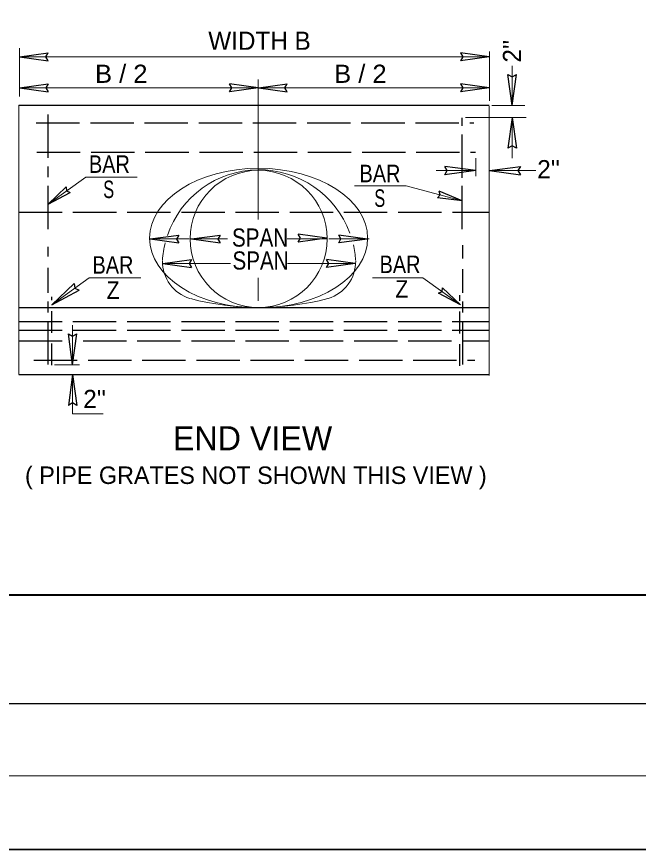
# Model space of a CAD drawing. Extents: x -1291 to -38, y -357 to 186.
# Drawn here: x -1132 to -1088.9, y -356.8 to -299.2 of the extents above; entities that cross this region are included whole.
import ezdxf

# ---------------------------------------------------------------- set-up
doc = ezdxf.new("R2010")
doc.units = 0
doc.header["$LTSCALE"] = 0.5
for name, pattern in [('LONG_DASH_SHORT_DASH', [9.9, 6, -1.2, 1.5, -1.2]), ('LONG_DASHED', [7.5, 6, -1.5]), ('MEDIUM_DASHED', [4.5, 3, -1.5])]:
    doc.linetypes.add(name, pattern=pattern)
for name, color, linetype, lineweight in [('1', 7, 'Continuous', 25), ('14', 7, 'Continuous', 35), ('4', 7, 'Continuous', 13)]:
    doc.layers.add(name, color=color, linetype=linetype, lineweight=lineweight)

msp = doc.modelspace()

# ---------------------------------------------------------------- linework, layer by layer
at = {"layer": '1', "lineweight": 13}
for p, q in [((-1131.7607, -304.7488), (-1131.7607, -301.4153)), ((-1099.2413, -305.0567), (-1099.2413, -301.628)), ((-1131.7607, -302.0007), (-1099.2413, -302.0007)), ((-1097.6603, -305.3665), (-1097.6603, -302.6235)), ((-1115.2287, -313.2655), (-1115.2287, -303.5642)), ((-1131.7607, -304.1588), (-1115.2287, -304.1588)), ((-1099.2413, -304.1588), (-1115.7951, -304.1588)), ((-1131.8059, -323.9892), (-1131.8059, -305.3604)), ((-1099.246, -324.0426), (-1099.246, -305.4147)), ((-1096.7937, -305.3665), (-1099.0628, -305.3665)), ((-1096.6924, -306.207), (-1100.885, -306.207)), ((-1097.6603, -309.0212), (-1097.6603, -306.207)), ((-1100.1874, -310.2735), (-1100.1874, -309.009)), ((-1102.9149, -309.8762), (-1100.1874, -309.8762)), ((-1099.2259, -309.8762), (-1096.0352, -309.8762)), ((-1120.0082, -314.6063), (-1122.35, -314.6063)), ((-1117.3515, -314.6063), (-1119.9528, -314.6063)), ((-1110.4809, -314.6063), (-1113.2217, -314.6063)), ((-1107.569, -314.6063), (-1110.354, -314.6063)), ((-1121.8442, -316.3022), (-1117.1467, -316.3022)), ((-1113.2055, -316.3022), (-1108.5184, -316.3022)), ((-1129.5258, -319.1652), (-1126.9327, -317.3001)), ((-1115.2287, -318.8889), (-1115.2287, -317.2898)), ((-1128.0793, -323.3049), (-1128.0793, -320.5768)), ((-1129.3327, -323.3049), (-1127.6044, -323.3049)), ((-1128.0793, -326.6931), (-1128.0793, -323.9892)), ((-1128.0793, -326.6931), (-1125.9586, -326.6931)), ((-1285.8612, -351.7332), (-925.8307, -351.7332))]:
    msp.add_line(p, q, dxfattribs=at)
at = {"layer": '1'}
for p, q in [((-1131.7607, -302.0007), (-1129.7776, -301.728)), ((-1099.2447, -302.0015), (-1101.2279, -301.729)), ((-1131.7607, -302.0007), (-1129.7776, -302.2733)), ((-1099.2447, -302.0015), (-1101.2279, -302.2742)), ((-1097.6603, -305.3665), (-1097.9528, -303.2378)), ((-1097.6603, -305.3665), (-1097.3678, -303.2378)), ((-1131.7596, -304.1587), (-1129.7765, -303.8862)), ((-1115.23, -304.1587), (-1117.2134, -303.8857)), ((-1115.2265, -304.1587), (-1113.2424, -303.8857)), ((-1099.2454, -304.1586), (-1101.2286, -303.886)), ((-1131.7596, -304.1587), (-1129.7765, -304.4315)), ((-1115.23, -304.1587), (-1117.2134, -304.431)), ((-1115.2265, -304.1587), (-1113.2424, -304.431)), ((-1099.2454, -304.1586), (-1101.2286, -304.4313)), ((-1131.8059, -305.3604), (-1099.246, -305.3604)), ((-1097.6603, -306.207), (-1097.9528, -308.3357)), ((-1097.6603, -306.207), (-1097.3678, -308.3357)), ((-1100.1874, -309.8762), (-1102.3162, -309.5838)), ((-1100.1874, -309.8762), (-1102.3162, -310.1687)), ((-1099.2259, -309.8762), (-1097.0972, -309.5838)), ((-1099.2259, -309.8762), (-1097.0972, -310.1687)), ((-1129.7681, -312.1922), (-1128.522, -311.0077)), ((-1129.7681, -312.1922), (-1128.2487, -311.3877)), ((-1101.1225, -311.968), (-1102.7082, -311.3037)), ((-1101.1225, -311.968), (-1102.8286, -311.7559)), ((-1122.717, -314.6072), (-1120.7339, -314.3344)), ((-1119.8628, -314.6072), (-1117.8798, -314.3344)), ((-1110.4827, -314.5573), (-1112.4655, -314.285)), ((-1107.6825, -314.6113), (-1109.6653, -314.339)), ((-1122.717, -314.6072), (-1120.7339, -314.8797)), ((-1119.8628, -314.6072), (-1117.8798, -314.8797)), ((-1110.4827, -314.5573), (-1112.4655, -314.8302)), ((-1107.6825, -314.6113), (-1109.6653, -314.8843)), ((-1121.8439, -316.3032), (-1119.8598, -316.0307)), ((-1108.5189, -316.3015), (-1110.5019, -316.0288)), ((-1121.8439, -316.3032), (-1119.8598, -316.576)), ((-1108.5189, -316.3015), (-1110.5019, -316.5739)), ((-1129.5258, -319.1652), (-1127.9684, -317.6848)), ((-1129.5258, -319.1652), (-1127.6268, -318.1597)), ((-1101.2436, -319.1643), (-1102.7629, -318.3598)), ((-1101.2436, -319.1643), (-1102.4896, -317.9797)), ((-1131.803, -319.3421), (-1099.243, -319.3421)), ((-1128.0793, -323.3049), (-1128.3718, -321.1762)), ((-1128.0793, -323.3049), (-1127.7868, -321.1762)), ((-1131.8059, -323.9892), (-1099.246, -323.9892)), ((-1128.0793, -323.9892), (-1128.3718, -326.118)), ((-1128.0793, -323.9892), (-1127.7868, -326.118)), ((-1270.8597, -346.7325), (-925.8307, -346.7325))]:
    msp.add_line(p, q, dxfattribs=at)
at = {"layer": '1', "linetype": 'LONG_DASH_SHORT_DASH'}
for p, q in [((-1129.777, -313.9364), (-1129.777, -305.9943)), ((-1101.1231, -310.3708), (-1101.1231, -306.2167)), ((-1101.1231, -313.9364), (-1101.1231, -310.8759)), ((-1101.0698, -315.9673), (-1101.0698, -315.031)), ((-1129.777, -323.2903), (-1129.777, -316.6042)), ((-1101.0698, -323.2903), (-1101.0698, -316.6952))]:
    msp.add_line(p, q, dxfattribs=at)
at = {"layer": '1', "linetype": 'LONG_DASHED'}
for p, q in [((-1130.6014, -306.5839), (-1100.3165, -306.5839)), ((-1130.5484, -308.6045), (-1100.2097, -308.6045)), ((-1131.803, -312.7421), (-1099.243, -312.7421)), ((-1129.777, -315.8309), (-1129.777, -315.1603)), ((-1131.8059, -320.3087), (-1099.246, -320.3087)), ((-1131.8059, -320.9046), (-1099.246, -320.9046)), ((-1131.8059, -321.6612), (-1128.5231, -321.6612)), ((-1127.3565, -321.6612), (-1099.246, -321.6612)), ((-1130.7622, -322.9892), (-1100.2501, -322.9892))]:
    msp.add_line(p, q, dxfattribs=at)
at = {"layer": '1', "linetype": 'MEDIUM_DASHED'}
for p, q in [((-1101.2852, -323.385), (-1101.2852, -318.489)), ((-1129.5278, -323.3402), (-1129.5278, -318.6175))]:
    msp.add_line(p, q, dxfattribs=at)
at = {"layer": '1', "lineweight": 40}
msp.add_line((-1255.859, -339.2322), (-930.8315, -339.2322), dxfattribs=at)
at = {"layer": '1', "lineweight": 35}
msp.add_lwpolyline([(-920.7607, -87.3897), (-1291.3271, -87.3897), (-1291.3271, -356.8295), (-920.7607, -356.8295)], close=True, dxfattribs=at)
at = {"layer": '1'}
for points in [[(-1129.7776, -302.2733), (-1129.9307, -301.9975), (-1129.7776, -301.728)], [(-1101.2279, -301.729), (-1101.075, -302.0048), (-1101.2279, -302.2742)], [(-1097.9528, -303.2378), (-1097.6573, -303.4024), (-1097.3678, -303.2378)], [(-1129.7765, -303.8862), (-1129.9297, -304.1621), (-1129.7765, -304.4315)], [(-1117.2134, -304.431), (-1117.0604, -304.156), (-1117.2134, -303.8857)], [(-1113.2424, -304.431), (-1113.3964, -304.156), (-1113.2424, -303.8857)], [(-1101.2286, -303.886), (-1101.0757, -304.1619), (-1101.2286, -304.4313)], [(-1097.3678, -308.3357), (-1097.6633, -308.1711), (-1097.9528, -308.3357)], [(-1102.3162, -310.1687), (-1102.1515, -309.8732), (-1102.3162, -309.5838)], [(-1097.0972, -309.5838), (-1097.2618, -309.8793), (-1097.0972, -310.1687)], [(-1128.522, -311.0077), (-1128.491, -311.2766), (-1128.2487, -311.3877)], [(-1102.8286, -311.7559), (-1102.6404, -311.5612), (-1102.7082, -311.3037)], [(-1120.7339, -314.3344), (-1120.8868, -314.6107), (-1120.7339, -314.8797)], [(-1117.8798, -314.3344), (-1118.0327, -314.6107), (-1117.8798, -314.8797)], [(-1112.4655, -314.8302), (-1112.3128, -314.5548), (-1112.4655, -314.285)], [(-1109.6653, -314.8843), (-1109.5126, -314.6087), (-1109.6653, -314.339)], [(-1119.8598, -316.0307), (-1120.0136, -316.3067), (-1119.8598, -316.576)], [(-1110.5019, -316.5739), (-1110.349, -316.2989), (-1110.5019, -316.0288)], [(-1127.9684, -317.6848), (-1127.9296, -318.0208), (-1127.6268, -318.1597)], [(-1102.7629, -318.3598), (-1102.5179, -318.2448), (-1102.4896, -317.9797)], [(-1128.3718, -321.1762), (-1128.0763, -321.3408), (-1127.7868, -321.1762)], [(-1127.7868, -326.118), (-1128.0823, -325.9533), (-1128.3718, -326.118)]]:
    msp.add_lwpolyline(points, dxfattribs=at)
at = {"layer": '1', "lineweight": 13}
msp.add_circle((-1115.2105, -314.5998), 4.7424, dxfattribs=at)
for centre, radius, start, end in [((-1119.179, -316.1559), 2.6856, 179.17254, 253.13389), ((-1111.1772, -316.1558), 2.6856, 286.86611, 0.85215), ((-1115.1783, -300.474), 18.8681, 255.4194, 284.58189)]:
    msp.add_arc(centre, radius, start, end, dxfattribs=at)
msp.add_ellipse((-1115.2109, -314.5491), major_axis=(7.5462, 0), ratio=0.640369, dxfattribs=at)
for start_param, end_param in [(0.3536846, 2.8142971), (2.8940951, 3.0764327), (0.0653141, 0.2271113)]:
    msp.add_ellipse((-1115.178, -316.5133), major_axis=(6.6989, 0), ratio=0.999132, start_param=start_param, end_param=end_param, dxfattribs=at)
at = {"layer": '4'}
msp.add_line((-1126.9327, -317.3001), (-1123.3612, -317.3001), dxfattribs=at)
for points in [[(-1129.7689, -312.1918), (-1127.1758, -310.3266), (-1123.6044, -310.3266)], [(-1108.5778, -310.9349), (-1105.0064, -310.9349), (-1101.1222, -311.9688)], [(-1101.2437, -319.1652), (-1103.8369, -317.3001), (-1107.3274, -317.3001)]]:
    msp.add_lwpolyline(points, dxfattribs=at)

# ---------------------------------------------------------------- texts
at = {"layer": '1'}
for s, height, p in [('WIDTH B', 1.256, (-1118.6911, -301.5226)), ("2''", 1.256, (-1095.9289, -310.4066)), ("2''", 1.256, (-1127.3426, -326.3005)), ('( PIPE GRATES NOT SHOWN THIS VIEW )', 1.208, (-1131.3751, -331.5542))]:
    msp.add_text(s, height=height, dxfattribs=at).set_placement(p)
msp.add_text("2''", height=1.256, rotation=90, dxfattribs=at).set_placement((-1097.0496, -302.4066))
for s, height, width, p in [(' B / 2', 1.256, 1.05, (-1127.0162, -303.8067)), (' B / 2', 1.256, 1.05, (-1110.4688, -303.8067)), ('BAR', 1.21, 0.85, (-1126.9456, -310.0339)), ('BAR', 1.21, 0.85, (-1108.2259, -310.6826)), ('S', 1.21, 0.7, (-1125.9621, -311.7771)), ('S', 1.21, 0.7, (-1107.202, -312.3853)), ('SPAN', 1.256, 0.85, (-1117.0498, -315.1368)), ('SPAN', 1.256, 0.85, (-1117.0183, -316.7235)), ('BAR', 1.21, 0.85, (-1126.7024, -317.0073)), ('BAR', 1.21, 0.85, (-1106.8372, -316.9667)), ('Z', 1.21, 0.9, (-1125.7189, -318.7505)), ('Z', 1.21, 0.9, (-1105.7432, -318.6695))]:
    msp.add_text(s, height=height, dxfattribs=dict(at, width=width)).set_placement(p)
at = {"layer": '14'}
msp.add_text('END VIEW', height=1.667, dxfattribs=at).set_placement((-1121.1373, -329.2236))

doc.saveas('drawing.dxf')
